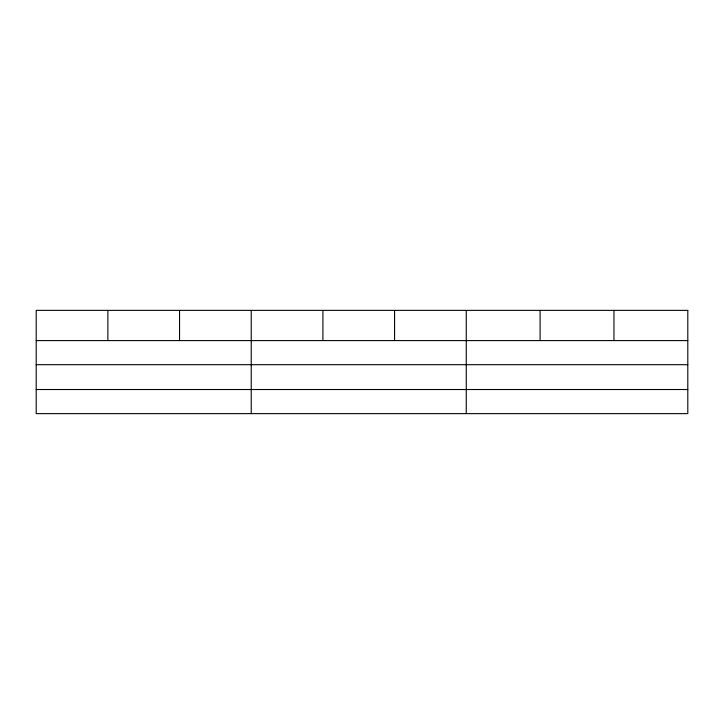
<?xml version="1.0" encoding="UTF-8"?>
<svg xmlns="http://www.w3.org/2000/svg" width="724" height="724" viewBox="0 0 724 724"><rect width="100%" height="100%" fill="white"/><g stroke="black" fill="none" stroke-linecap="round" stroke-linejoin="round"><path stroke-width="1.09" d="M36.2 340.588L687.8 340.588M36.2 364.688L687.8 364.688M36.2 389.521L687.8 389.521M613.952 310.37L613.952 340.588M540.104 310.37L540.104 340.588M466.256 310.37L466.256 413.63M394.58 310.37L394.58 340.588M322.904 310.37L322.904 340.588M251.228 310.37L251.228 413.63M179.552 310.37L179.552 340.588M107.876 310.37L107.876 340.588M687.8 310.37L36.2 310.37L36.2 413.63L687.8 413.63L687.8 310.37"/></g></svg>
